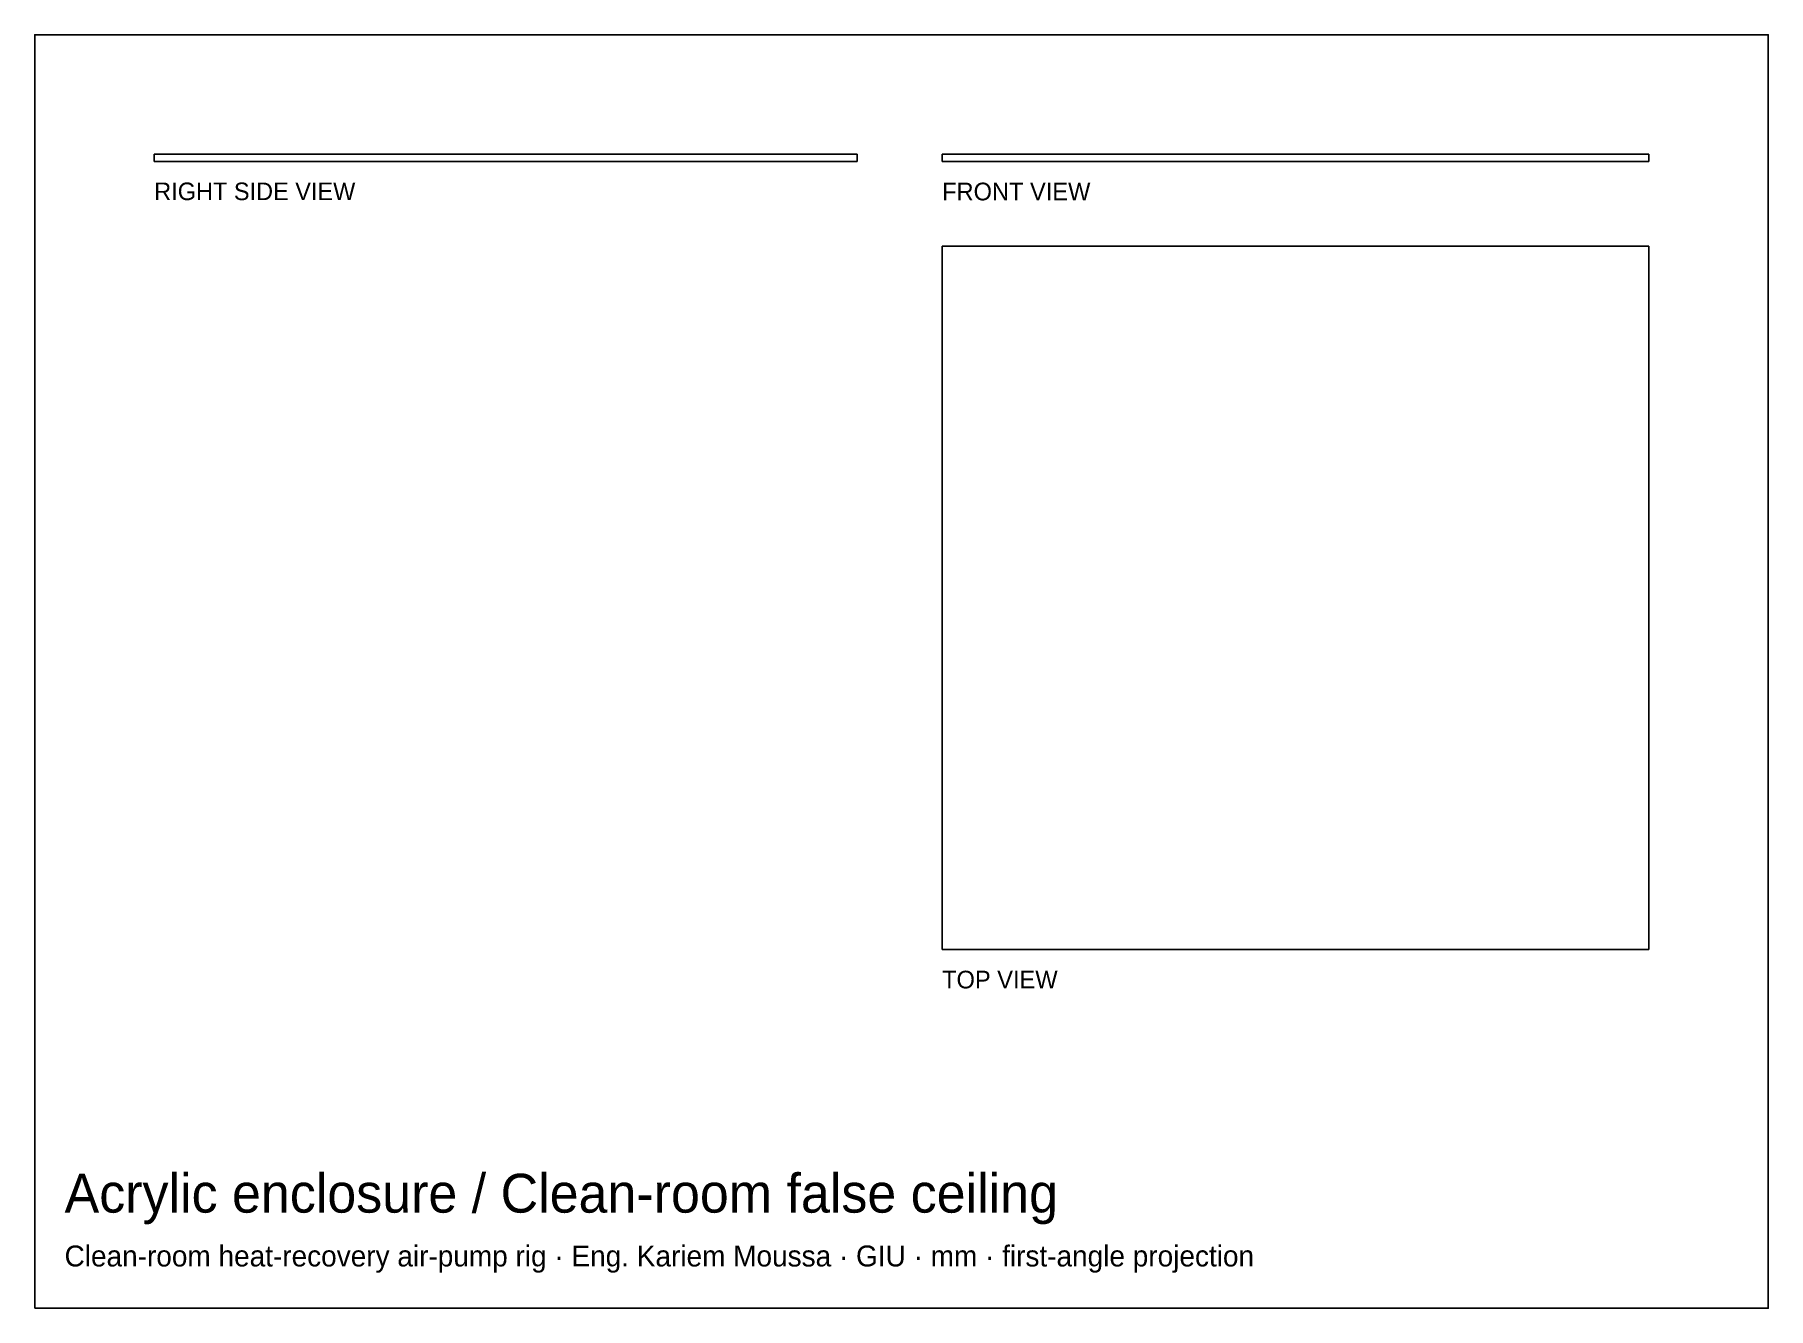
# Model space of a CAD drawing. Header units: millimetres. Extents: x -629 to 580, y -399 to 488.
import ezdxf

# ---------------------------------------------------------------- set-up
doc = ezdxf.new("R2010")
doc.units = ezdxf.units.MM
for name, color, linetype in [('BORDER', 7, 'Continuous'), ('HIDDEN', 8, 'Continuous'), ('TEXT', 5, 'Continuous'), ('VISIBLE', 7, 'Continuous')]:
    doc.layers.add(name, color=color, linetype=linetype)

msp = doc.modelspace()

# ---------------------------------------------------------------- linework, layer by layer
at = {"layer": 'BORDER'}
msp.add_lwpolyline([(-628.678, -399.084), (579.578, -399.084), (579.578, 488.328), (-628.678, 488.328)], close=True, dxfattribs=at)
at = {"layer": 'HIDDEN'}
for points in [[(-55.35, 405), (-545.35, 405)], [(-545.35, 400), (-545.35, 405)], [(-55.35, 400), (-545.35, 400)], [(-55.35, 400), (-55.35, 405)], [(3.75, 405), (496.25, 405)], [(3.75, 400), (3.75, 405)], [(3.75, 400), (496.25, 400)], [(496.25, 400), (496.25, 405)], [(3.75, 340.9), (496.25, 340.9)], [(3.75, 340.9), (3.75, -149.1)], [(496.25, 340.9), (496.25, -149.1)], [(3.75, -149.1), (496.25, -149.1)]]:
    msp.add_lwpolyline(points, dxfattribs=at)
at = {"layer": 'VISIBLE'}
for points in [[(-55.35, 405), (-545.35, 405)], [(-545.35, 400), (-545.35, 405)], [(-55.35, 400), (-545.35, 400)], [(-55.35, 400), (-55.35, 405)], [(3.75, 405), (496.25, 405)], [(3.75, 400), (3.75, 405)], [(3.75, 400), (496.25, 400)], [(496.25, 400), (496.25, 405)], [(3.75, 340.9), (496.25, 340.9)], [(3.75, 340.9), (3.75, -149.1)], [(496.25, 340.9), (496.25, -149.1)], [(3.75, -149.1), (496.25, -149.1)]]:
    msp.add_lwpolyline(points, dxfattribs=at)

# ---------------------------------------------------------------- texts
at = {"layer": 'TEXT'}
for s, height, p in [('RIGHT SIDE VIEW', 12.25, (-545.35, 373.05)), ('FRONT VIEW', 12.3125, (3.75, 372.9125)), ('TOP VIEW', 12.3125, (3.75, -176.1875)), ('Acrylic enclosure / Clean-room false ceiling', 27.0816, (-607.846, -332.4216)), ('Clean-room heat-recovery air-pump rig · Eng. Kariem Moussa · GIU · mm · first-angle projection', 14.5824, (-607.846, -369.9192))]:
    msp.add_text(s, height=height, dxfattribs=at).set_placement(p)

doc.saveas('drawing.dxf')
